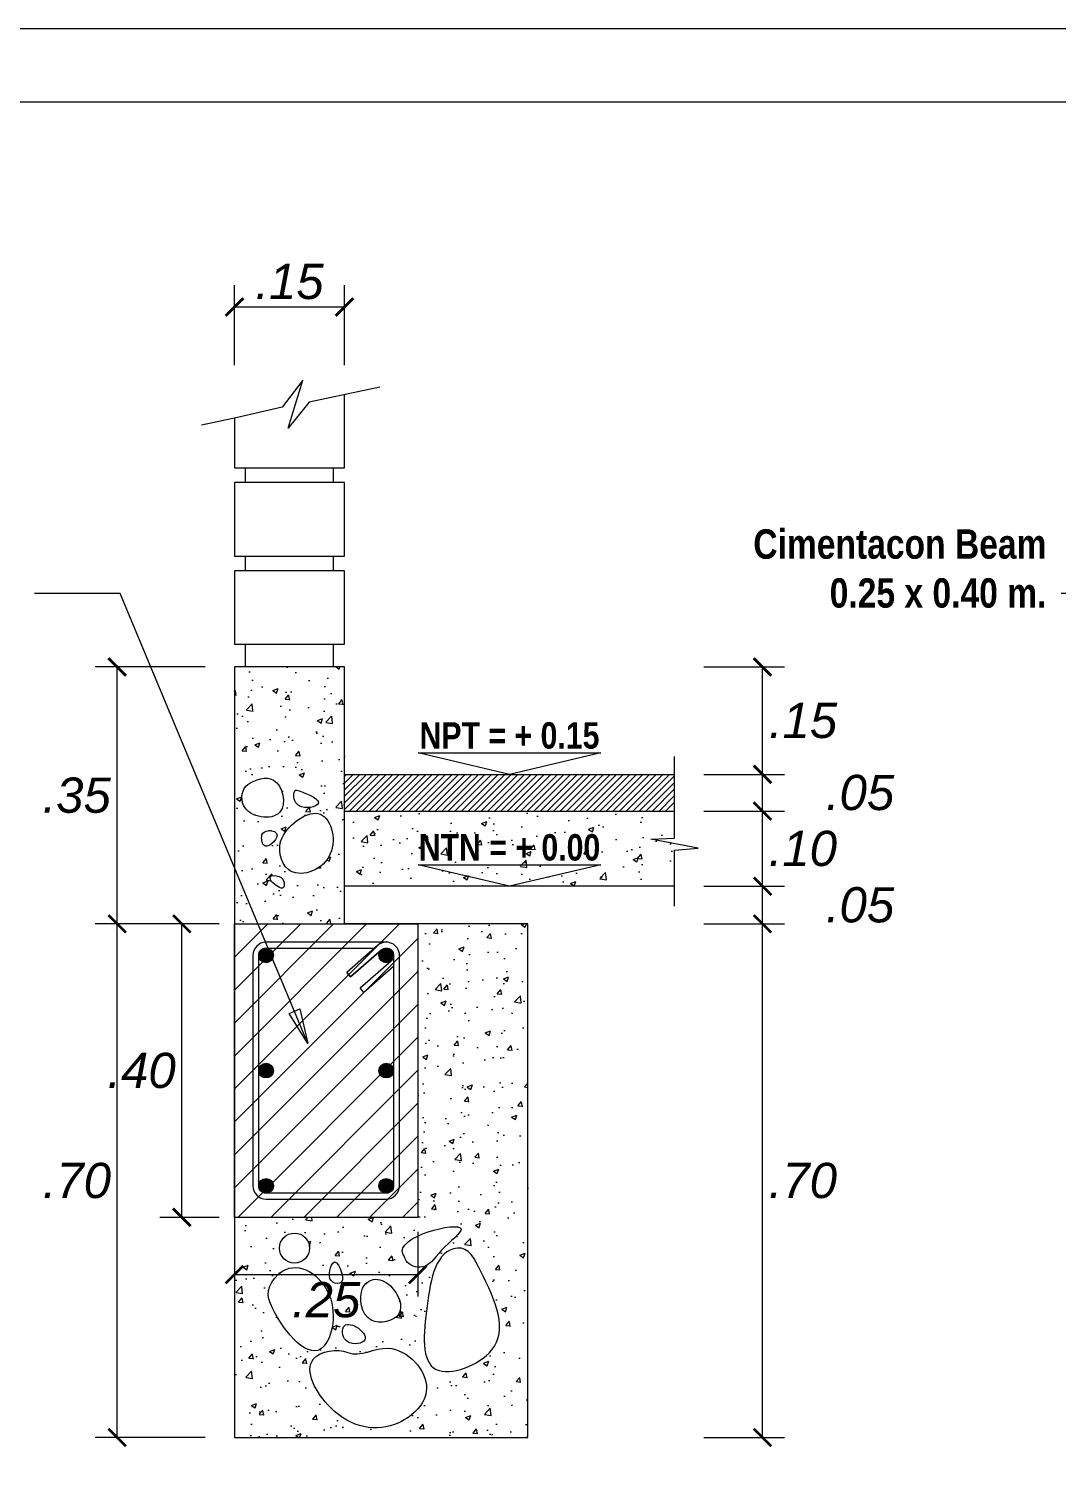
# Model space of a CAD drawing. Header units: millimetres. Extents: x 56 to 215, y 47 to 103.
# Drawn here: x 187.739 to 191.245, y 97.749 to 102.659 of the extents above; entities that cross this region are included whole.
import ezdxf

# ---------------------------------------------------------------- set-up
doc = ezdxf.new("R2010")
doc.units = ezdxf.units.MM
doc.linetypes.add('CENTER2', pattern=[28.575, 19.05, -3.175, 3.175, -3.175])
for name, color, linetype, lineweight in [('Dimención', 1, 'Continuous', 20), ('E_Cimentación', 150, 'Continuous', 50), ('E_Columna', 3, 'Continuous', 25), ('Estribo', 1, 'CENTER2', 20), ('Fierros', 2, 'Continuous', 60), ('G_Achurados', 54, 'Continuous', 5), ('G_Complemento', 30, 'Continuous', 20), ('G_Texto', 122, 'Continuous', 20), ('Sombreados', 8, 'Continuous', 9), ('Viga', 122, 'Continuous', 20)]:
    doc.layers.add(name, color=color, linetype=linetype, lineweight=lineweight)
doc.layers.add('E_Concreto', color=157, linetype='Continuous')
doc.layers.add('G_Acotación', color=171, linetype='Continuous')
doc.styles.add('ARIAL', font='ariali.ttf', dxfattribs={"height": 0.12})
doc.styles.add('Cotas', font='ARIALNB.TTF', dxfattribs={"height": 0.1})
doc.dimstyles.new('150', dxfattribs={"dimtxt": 1, "dimasz": 0.06, "dimexe": 0.06, "dimexo": 0.08, "dimgap": 0.05, "dimtad": 2, "dimtih": 1, "dimtoh": 1, "dimzin": 1, "dimdsep": 46, "dimtxsty": 'Cotas', "dimblk": 'ARCHTICK', "dimcen": 0.25, "dimdle": 0.06, "dimclrd": 256, "dimclre": 256, "dimclrt": 5, "dimazin": 0, "dimtp": 0.2, "dimtm": 0.2, "dimtfac": 1, "dimtix": 1, "dimtmove": 1, "dimatfit": 0, "dimfxl": 0.06, "dimtolj": 1, "dimtzin": 1, "dimarcsym": 0})
doc.dimstyles.new('Lenin_20', dxfattribs={"dimscale": 0.5, "dimtxt": 0.1, "dimasz": 0.12, "dimexe": 0.15, "dimexo": 0.2, "dimgap": 0.05, "dimtad": 2, "dimtih": 1, "dimtoh": 1, "dimlfac": 0.4, "dimzin": 4, "dimdsep": 46, "dimtxsty": 'ARIAL', "dimblk": 'ARCHTICK', "dimcen": 0.12, "dimclrd": 256, "dimclre": 256, "dimclrt": 4, "dimazin": 1, "dimtm": 1e-09, "dimtfac": 1, "dimtmove": 2, "dimatfit": 2, "dimldrblk": 'ARCHTICK', "dimfxl": 1, "dimtolj": 1, "dimlwd": 13, "dimlwe": 18, "dimarcsym": 0})

# ---------------------------------------------------------------- blocks, each defined once
blk = doc.blocks.new('_ArchTick')
at = {"color": 0, "linetype": 'ByBlock', "const_width": 0.15}
blk.add_lwpolyline([(-0.5, -0.5), (0.5, 0.5)], dxfattribs=at)
blk = doc.blocks.new('*D338')
at = {"layer": 'Defpoints', "color": 0, "transparency": 16777216}
for p in [(188.4405, 97.8598), (189.4405, 97.8598), (189.4405, 97.4598)]:
    blk.add_point(p, dxfattribs=at)
at = {"layer": 'G_Acotación', "lineweight": 18, "transparency": 16777216}
for p, q in [((188.4405, 97.6598), (188.4405, 97.3848)), ((189.4405, 97.6598), (189.4405, 97.3848))]:
    blk.add_line(p, q, dxfattribs=at)
at = {"layer": 'G_Acotación', "lineweight": 13, "transparency": 16777216}
blk.add_line((188.4405, 97.4598), (189.4405, 97.4598), dxfattribs=at)
at = {"layer": 'G_Acotación', "lineweight": 13, "transparency": 16777216, "xscale": 0.06, "yscale": 0.06, "zscale": 0.06, "rotation": 180}
blk.add_blockref('_ArchTick', (188.4405, 97.4598), dxfattribs=at)
at = {"layer": 'G_Acotación', "lineweight": 13, "transparency": 16777216, "xscale": 0.06, "yscale": 0.06, "zscale": 0.06}
blk.add_blockref('_ArchTick', (189.4405, 97.4598), dxfattribs=at)
at = {"layer": 'G_Acotación', "color": 4, "lineweight": 5, "transparency": 16777216, "insert": (188.9405, 97.3736), "char_height": 0.12, "attachment_point": 5, "style": 'ARIAL'}
blk.add_mtext('\\A1;.40', dxfattribs=at)
blk = doc.blocks.new('*D339')
at = {"layer": 'Defpoints', "color": 0, "transparency": 16777216}
for p in [(188.0405, 99.6098), (188.4405, 99.6098), (188.4405, 97.8598)]:
    blk.add_point(p, dxfattribs=at)
at = {"layer": 'G_Acotación', "lineweight": 18, "transparency": 16777216}
for p, q in [((188.3405, 99.6098), (187.9655, 99.6098)), ((188.3405, 97.8598), (187.9655, 97.8598))]:
    blk.add_line(p, q, dxfattribs=at)
at = {"layer": 'G_Acotación', "lineweight": 13, "transparency": 16777216}
blk.add_line((188.0405, 97.8598), (188.0405, 99.6098), dxfattribs=at)
at = {"layer": 'G_Acotación', "lineweight": 13, "transparency": 16777216, "xscale": 0.06, "yscale": 0.06, "zscale": 0.06}
for p, rotation in [((188.0405, 99.6098), 90), ((188.0405, 97.8598), 270)]:
    blk.add_blockref('_ArchTick', p, dxfattribs=dict(at, rotation=rotation))
at = {"layer": 'G_Acotación', "color": 4, "lineweight": 5, "transparency": 16777216, "insert": (187.9031, 98.7348), "char_height": 0.12, "attachment_point": 5, "style": 'ARIAL'}
blk.add_mtext('\\A1;.70', dxfattribs=at)
blk = doc.blocks.new('*D340')
at = {"layer": 'Defpoints', "color": 0, "transparency": 16777216}
for p in [(189.9405, 99.6098), (190.2405, 99.6098), (189.9405, 97.8598)]:
    blk.add_point(p, dxfattribs=at)
at = {"layer": 'G_Acotación', "lineweight": 18, "transparency": 16777216}
for p, q in [((190.0405, 99.6098), (190.3155, 99.6098)), ((190.0405, 97.8598), (190.3155, 97.8598))]:
    blk.add_line(p, q, dxfattribs=at)
at = {"layer": 'G_Acotación', "lineweight": 13, "transparency": 16777216}
blk.add_line((190.2405, 97.8598), (190.2405, 99.6098), dxfattribs=at)
at = {"layer": 'G_Acotación', "lineweight": 13, "transparency": 16777216, "xscale": 0.06, "yscale": 0.06, "zscale": 0.06}
for p, rotation in [((190.2405, 99.6098), 90), ((190.2405, 97.8598), 270)]:
    blk.add_blockref('_ArchTick', p, dxfattribs=dict(at, rotation=rotation))
at = {"layer": 'G_Acotación', "color": 4, "lineweight": 5, "transparency": 16777216, "insert": (190.378, 98.7348), "char_height": 0.12, "attachment_point": 5, "style": 'ARIAL'}
blk.add_mtext('\\A1;.70', dxfattribs=at)
blk = doc.blocks.new('*D445')
at = {"layer": 'Defpoints', "color": 0, "transparency": 16777216}
for p in [(189.9405, 99.7377), (190.2405, 99.7377), (189.9405, 99.6098)]:
    blk.add_point(p, dxfattribs=at)
at = {"layer": 'G_Acotación', "lineweight": 18, "transparency": 16777216}
for p, q in [((190.0405, 99.7377), (190.3155, 99.7377)), ((190.0405, 99.6098), (190.3155, 99.6098))]:
    blk.add_line(p, q, dxfattribs=at)
at = {"layer": 'G_Acotación', "lineweight": 13, "transparency": 16777216}
blk.add_line((190.2405, 99.6098), (190.2405, 99.7377), dxfattribs=at)
at = {"layer": 'G_Acotación', "lineweight": 13, "transparency": 16777216, "xscale": 0.06, "yscale": 0.06, "zscale": 0.06}
for p, rotation in [((190.2405, 99.7377), 90), ((190.2405, 99.6098), 270)]:
    blk.add_blockref('_ArchTick', p, dxfattribs=dict(at, rotation=rotation))
at = {"layer": 'G_Acotación', "color": 4, "lineweight": 5, "transparency": 16777216, "insert": (190.5731, 99.6738), "char_height": 0.12, "attachment_point": 5, "style": 'ARIAL'}
blk.add_mtext('\\A1;.05', dxfattribs=at)
blk = doc.blocks.new('*D446')
at = {"layer": 'Defpoints', "color": 0, "transparency": 16777216}
for p in [(189.9405, 99.994), (190.2405, 99.994), (189.9405, 99.7377)]:
    blk.add_point(p, dxfattribs=at)
at = {"layer": 'G_Acotación', "lineweight": 18, "transparency": 16777216}
for p, q in [((190.0405, 99.994), (190.3155, 99.994)), ((190.0405, 99.7377), (190.3155, 99.7377))]:
    blk.add_line(p, q, dxfattribs=at)
at = {"layer": 'G_Acotación', "lineweight": 13, "transparency": 16777216}
blk.add_line((190.2405, 99.7377), (190.2405, 99.994), dxfattribs=at)
at = {"layer": 'G_Acotación', "lineweight": 13, "transparency": 16777216, "xscale": 0.06, "yscale": 0.06, "zscale": 0.06}
for p, rotation in [((190.2405, 99.994), 90), ((190.2405, 99.7377), 270)]:
    blk.add_blockref('_ArchTick', p, dxfattribs=dict(at, rotation=rotation))
at = {"layer": 'G_Acotación', "color": 4, "lineweight": 5, "transparency": 16777216, "insert": (190.378, 99.8658), "char_height": 0.12, "attachment_point": 5, "style": 'ARIAL'}
blk.add_mtext('\\A1;.10', dxfattribs=at)
blk = doc.blocks.new('*D447')
at = {"layer": 'Defpoints', "color": 0, "transparency": 16777216}
for p in [(189.9405, 100.119), (190.2405, 100.119), (189.9405, 99.994)]:
    blk.add_point(p, dxfattribs=at)
at = {"layer": 'G_Acotación', "lineweight": 18, "transparency": 16777216}
for p, q in [((190.0405, 100.119), (190.3155, 100.119)), ((190.0405, 99.994), (190.3155, 99.994))]:
    blk.add_line(p, q, dxfattribs=at)
at = {"layer": 'G_Acotación', "lineweight": 13, "transparency": 16777216}
blk.add_line((190.2405, 99.994), (190.2405, 100.119), dxfattribs=at)
at = {"layer": 'G_Acotación', "lineweight": 13, "transparency": 16777216, "xscale": 0.06, "yscale": 0.06, "zscale": 0.06}
for p, rotation in [((190.2405, 100.119), 90), ((190.2405, 99.994), 270)]:
    blk.add_blockref('_ArchTick', p, dxfattribs=dict(at, rotation=rotation))
at = {"layer": 'G_Acotación', "color": 4, "lineweight": 5, "transparency": 16777216, "insert": (190.5731, 100.0565), "char_height": 0.12, "attachment_point": 5, "style": 'ARIAL'}
blk.add_mtext('\\A1;.05', dxfattribs=at)
blk = doc.blocks.new('*D448')
at = {"layer": 'Defpoints', "color": 0, "transparency": 16777216}
for p in [(189.9405, 100.4848), (190.2405, 100.4848), (189.9405, 100.119)]:
    blk.add_point(p, dxfattribs=at)
at = {"layer": 'G_Acotación', "lineweight": 18, "transparency": 16777216}
for p, q in [((190.0405, 100.4848), (190.3155, 100.4848)), ((190.0405, 100.119), (190.3155, 100.119))]:
    blk.add_line(p, q, dxfattribs=at)
at = {"layer": 'G_Acotación', "lineweight": 13, "transparency": 16777216}
blk.add_line((190.2405, 100.119), (190.2405, 100.4848), dxfattribs=at)
at = {"layer": 'G_Acotación', "lineweight": 13, "transparency": 16777216, "xscale": 0.06, "yscale": 0.06, "zscale": 0.06}
for p, rotation in [((190.2405, 100.4848), 90), ((190.2405, 100.119), 270)]:
    blk.add_blockref('_ArchTick', p, dxfattribs=dict(at, rotation=rotation))
at = {"layer": 'G_Acotación', "color": 4, "lineweight": 5, "transparency": 16777216, "insert": (190.3786, 100.3019), "char_height": 0.12, "attachment_point": 5, "style": 'ARIAL'}
blk.add_mtext('\\A1;.15', dxfattribs=at)
blk = doc.blocks.new('*D449')
at = {"layer": 'Defpoints', "color": 0, "transparency": 16777216}
for p in [(188.4405, 101.711), (188.4405, 101.4127), (188.8155, 101.4127)]:
    blk.add_point(p, dxfattribs=at)
at = {"layer": 'G_Acotación', "lineweight": 18, "transparency": 16777216}
for p, q in [((188.4405, 101.5127), (188.4405, 101.786)), ((188.8155, 101.5127), (188.8155, 101.786))]:
    blk.add_line(p, q, dxfattribs=at)
at = {"layer": 'G_Acotación', "lineweight": 13, "transparency": 16777216}
blk.add_line((188.8155, 101.711), (188.4405, 101.711), dxfattribs=at)
at = {"layer": 'G_Acotación', "lineweight": 13, "transparency": 16777216, "xscale": 0.06, "yscale": 0.06, "zscale": 0.06, "rotation": 180}
blk.add_blockref('_ArchTick', (188.4405, 101.711), dxfattribs=at)
at = {"layer": 'G_Acotación', "lineweight": 13, "transparency": 16777216, "xscale": 0.06, "yscale": 0.06, "zscale": 0.06}
blk.add_blockref('_ArchTick', (188.8155, 101.711), dxfattribs=at)
at = {"layer": 'G_Acotación', "color": 4, "lineweight": 5, "transparency": 16777216, "insert": (188.628, 101.7973), "char_height": 0.12, "attachment_point": 5, "style": 'ARIAL'}
blk.add_mtext('\\A1;.15', dxfattribs=at)
blk = doc.blocks.new('*D367')
at = {"layer": 'Defpoints', "color": 0, "transparency": 16777216}
for p in [(188.0405, 100.4848), (188.4405, 100.4848), (188.4405, 99.6098)]:
    blk.add_point(p, dxfattribs=at)
at = {"layer": 'G_Acotación', "lineweight": 18, "transparency": 16777216}
for p, q in [((188.3405, 100.4848), (187.9655, 100.4848)), ((188.3405, 99.6098), (187.9655, 99.6098))]:
    blk.add_line(p, q, dxfattribs=at)
at = {"layer": 'G_Acotación', "lineweight": 13, "transparency": 16777216}
blk.add_line((188.0405, 99.6098), (188.0405, 100.4848), dxfattribs=at)
at = {"layer": 'G_Acotación', "lineweight": 13, "transparency": 16777216, "xscale": 0.06, "yscale": 0.06, "zscale": 0.06}
for p, rotation in [((188.0405, 100.4848), 90), ((188.0405, 99.6098), 270)]:
    blk.add_blockref('_ArchTick', p, dxfattribs=dict(at, rotation=rotation))
at = {"layer": 'G_Acotación', "color": 4, "lineweight": 5, "transparency": 16777216, "insert": (187.9025, 100.0473), "char_height": 0.12, "attachment_point": 5, "style": 'ARIAL'}
blk.add_mtext('\\A1;.35', dxfattribs=at)
blk = doc.blocks.new('*D495')
at = {"layer": 'Defpoints', "color": 0, "transparency": 16777216}
for p in [(188.4405, 98.7602), (189.0655, 98.7602), (189.0655, 98.4148)]:
    blk.add_point(p, dxfattribs=at)
at = {"layer": 'G_Acotación', "lineweight": 18, "transparency": 16777216}
for p, q in [((188.4405, 98.5602), (188.4405, 98.3398)), ((189.0655, 98.5602), (189.0655, 98.3398))]:
    blk.add_line(p, q, dxfattribs=at)
at = {"layer": 'G_Acotación', "lineweight": 13, "transparency": 16777216}
blk.add_line((188.4405, 98.4148), (189.0655, 98.4148), dxfattribs=at)
at = {"layer": 'G_Acotación', "lineweight": 13, "transparency": 16777216, "xscale": 0.06, "yscale": 0.06, "zscale": 0.06, "rotation": 180}
blk.add_blockref('_ArchTick', (188.4405, 98.4148), dxfattribs=at)
at = {"layer": 'G_Acotación', "lineweight": 13, "transparency": 16777216, "xscale": 0.06, "yscale": 0.06, "zscale": 0.06}
blk.add_blockref('_ArchTick', (189.0655, 98.4148), dxfattribs=at)
at = {"layer": 'G_Acotación', "color": 4, "lineweight": 5, "transparency": 16777216, "insert": (188.753, 98.3285), "char_height": 0.12, "attachment_point": 5, "style": 'ARIAL'}
blk.add_mtext('\\A1;.25', dxfattribs=at)
blk = doc.blocks.new('*D496')
at = {"layer": 'Defpoints', "color": 0, "transparency": 16777216}
for p in [(188.2612, 99.6098), (188.5887, 99.6098), (188.5887, 98.6098)]:
    blk.add_point(p, dxfattribs=at)
at = {"layer": 'G_Acotación', "lineweight": 18, "transparency": 16777216}
for p, q in [((188.3887, 99.6098), (188.1862, 99.6098)), ((188.3887, 98.6098), (188.1862, 98.6098))]:
    blk.add_line(p, q, dxfattribs=at)
at = {"layer": 'G_Acotación', "lineweight": 13, "transparency": 16777216}
blk.add_line((188.2612, 98.6098), (188.2612, 99.6098), dxfattribs=at)
at = {"layer": 'G_Acotación', "lineweight": 13, "transparency": 16777216, "xscale": 0.06, "yscale": 0.06, "zscale": 0.06}
for p, rotation in [((188.2612, 99.6098), 90), ((188.2612, 98.6098), 270)]:
    blk.add_blockref('_ArchTick', p, dxfattribs=dict(at, rotation=rotation))
at = {"layer": 'G_Acotación', "color": 4, "lineweight": 5, "transparency": 16777216, "insert": (188.1237, 99.1098), "char_height": 0.12, "attachment_point": 5, "style": 'ARIAL'}
blk.add_mtext('\\A1;.40', dxfattribs=at)

msp = doc.modelspace()

# ---------------------------------------------------------------- hatches: boundary and pattern name
at = {"layer": 'E_Concreto', "lineweight": 5}
h = msp.add_hatch(dxfattribs=at)
h.set_pattern_fill('AR-CONC', color=256, scale=0.001, style=0)
h.set_pattern_definition([(50, (-13.74904, 33.30307), (0.18218467, -0.01593909), [0.01905, -0.20955]), (355, (-13.74904, 33.30307), (-0.03524283, 0.19105664), [0.01524, -0.16764]), (100.451, (-13.73386, 33.30174), (0.1469425, 0.17511669), [0.01619, -0.17809]), (46.1842, (-13.74904, 33.35387), (0.27107904, -0.04204233), [0.028575, -0.314325]), (96.6356, (-13.72645, 33.35037), (0.23740423, 0.24742556), [0.024285, -0.267135]), (351.184, (-13.74904, 33.35387), (0.2374046, 0.2474251), [0.02286, -0.25146]), (21, (-13.72364, 33.34117), (0.15161488, -0.10226552), [0.01905, -0.20955]), (326, (-13.72364, 33.34117), (0.06180203, 0.18418797), [0.01524, -0.16764]), (71.4514, (-13.71101, 33.33265), (0.21341649, 0.08192286), [0.01619, -0.17809]), (37.5, (-13.749044, 33.30307), (0.003088603, 0.084555039), [0, -0.165608, 0, -0.17018, 0, -0.168275]), (7.5, (-13.74904, 33.30307), (0.066819663, 0.100180575), [0, -0.097028, 0, -0.161798, 0, -0.064135]), (327.5, (-13.805686, 33.30307), (0.135590595, -0.005728744), [0, -0.0635, 0, -0.19812, 0, -0.26289]), (317.5, (-13.83109, 33.30307), (0.14812918, 0.02542649), [0, -0.08255, 0, -0.131572, 0, -0.18669])])
h.paths.add_polyline_path([(189.4405, 99.6098), (188.8155, 99.6098), (188.8155, 100.4848), (188.4405, 100.4848), (188.4405, 99.4839), (188.4405, 98.1117), (188.4405, 97.8598), (189.4405, 97.8598)])
edge = h.paths.add_edge_path(flags=16)
edge.add_spline(control_points=[(188.4865, 100.0847), (188.4662, 100.0706), (188.4484, 99.9784), (188.6349, 99.948), (188.5949, 100.1299), (188.5106, 100.1016), (188.4865, 100.0847)], knot_values=[0, 0, 0, 0, 0.073991, 0.199337, 0.310324, 0.398659, 0.398659, 0.398659, 0.398659], degree=3, periodic=0)
edge = h.paths.add_edge_path(flags=16)
edge.add_spline(control_points=[(188.6026, 99.9033), (188.5865, 99.87), (188.607, 99.7476), (188.808, 99.8121), (188.7558, 100.0483), (188.6249, 99.9492), (188.6026, 99.9033)], knot_values=[0, 0, 0, 0, 0.110987, 0.255656, 0.403639, 0.55678, 0.55678, 0.55678, 0.55678], degree=3, periodic=0)
edge = h.paths.add_edge_path(flags=16)
edge.add_spline(control_points=[(188.6462, 100.0629), (188.6374, 100.0477), (188.6513, 99.9918), (188.7658, 100.0184), (188.6868, 100.0543), (188.6486, 100.0671), (188.6462, 100.0629)], knot_values=[0, 0, 0, 0, 0.052822, 0.118575, 0.197097, 0.21162, 0.21162, 0.21162, 0.21162], degree=3, periodic=0)
edge = h.paths.add_edge_path(flags=16)
edge.add_spline(control_points=[(188.5672, 99.7545), (188.5771, 99.7429), (188.6124, 99.7156), (188.61, 99.7585), (188.5937, 99.7747), (188.5562, 99.7777), (188.564, 99.7583), (188.5672, 99.7545)], knot_values=[0, 0, 0, 0, 0.045529, 0.069183, 0.089262, 0.120129, 0.13509, 0.13509, 0.13509, 0.13509], degree=3, periodic=0)
edge = h.paths.add_edge_path(flags=16)
edge.add_spline(control_points=[(188.5341, 99.9129), (188.5309, 99.9003), (188.5368, 99.862), (188.5763, 99.8856), (188.5921, 99.9173), (188.5692, 99.928), (188.5514, 99.9277), (188.5362, 99.9212), (188.5341, 99.9129)], knot_values=[0, 0, 0, 0, 0.039013, 0.072904, 0.102826, 0.121909, 0.133746, 0.159346, 0.159346, 0.159346, 0.159346], degree=3, periodic=0)
h.paths.add_polyline_path([(188.4405, 99.6098), (189.0655, 99.6098), (189.0655, 98.6098), (188.4405, 98.6098)], flags=17)
edge = h.paths.add_edge_path(flags=16)
edge.add_spline(control_points=[(189.0227, 98.4688), (189.0272, 98.4499), (189.0957, 98.4225), (189.135, 98.5001), (189.3074, 98.6227), (188.9684, 98.5406), (189.0214, 98.4741), (189.0227, 98.4688)], knot_values=[0, 0, 0, 0, 0.05853, 0.15149, 0.250185, 0.466126, 0.482352, 0.482352, 0.482352, 0.482352], degree=3, periodic=0)
edge = h.paths.add_edge_path(flags=16)
edge.add_spline(control_points=[(189.2009, 98.5055), (189.2383, 98.5099), (189.3121, 98.3659), (189.4077, 98.1553), (189.0686, 98.0286), (189.0929, 98.3131), (189.1269, 98.4967), (189.2009, 98.5055)], knot_values=[0, 0, 0, 0, 0.112912, 0.383799, 0.583565, 0.801617, 1.02504, 1.02504, 1.02504, 1.02504], degree=3, periodic=0)
edge = h.paths.add_edge_path(flags=16)
edge.add_arc((188.6451, 98.5051), 0.0513, 0, 360)
edge = h.paths.add_edge_path(flags=16)
edge.add_spline(control_points=[(188.5579, 98.331), (188.5835, 98.2548), (188.7334, 98.0513), (188.8155, 98.3506), (188.6297, 98.4924), (188.5455, 98.368), (188.5579, 98.331)], knot_values=[0, 0, 0, 0, 0.241271, 0.420764, 0.603983, 0.720994, 0.720994, 0.720994, 0.720994], degree=3, periodic=0)
edge = h.paths.add_edge_path(flags=16)
edge.add_spline(control_points=[(188.7758, 98.4543), (188.7641, 98.436), (188.7528, 98.3865), (188.8332, 98.3786), (188.7886, 98.4744), (188.7758, 98.4543)], knot_values=[0, 0, 0, 0, 0.065297, 0.094342, 0.165807, 0.165807, 0.165807, 0.165807], degree=3, periodic=0)
edge = h.paths.add_edge_path(flags=16)
edge.add_spline(control_points=[(188.8121, 98.2367), (188.8037, 98.2212), (188.8161, 98.1694), (188.9073, 98.1836), (188.8631, 98.2419), (188.819, 98.2495), (188.8121, 98.2367)], knot_values=[0, 0, 0, 0, 0.052822, 0.111363, 0.163695, 0.207263, 0.207263, 0.207263, 0.207263], degree=3, periodic=0)
edge = h.paths.add_edge_path(flags=16)
edge.add_spline(control_points=[(188.8266, 98.1496), (188.7901, 98.1645), (188.6485, 98.1395), (188.7729, 97.9076), (188.9786, 97.8626), (189.1501, 98.0327), (188.9812, 98.2134), (188.8694, 98.1322), (188.8266, 98.1496)], knot_values=[0, 0, 0, 0, 0.118201, 0.294893, 0.532739, 0.682359, 0.872321, 1.011046, 1.011046, 1.011046, 1.011046], degree=3, periodic=0)
edge = h.paths.add_edge_path(flags=16)
edge.add_spline(control_points=[(188.8774, 98.3688), (188.8629, 98.3342), (188.8796, 98.2306), (189.0347, 98.2674), (188.9877, 98.3765), (188.9186, 98.4097), (188.8834, 98.3831), (188.8774, 98.3688)], knot_values=[0, 0, 0, 0, 0.112638, 0.209511, 0.308199, 0.370233, 0.416713, 0.416713, 0.416713, 0.416713], degree=3, periodic=0)
h = msp.add_hatch(dxfattribs=at)
h.set_pattern_fill('AR-CONC', color=256, scale=0.001, style=0)
h.set_pattern_definition([(50, (9.37969, -16.15091), (0.18218467, -0.01593909), [0.01905, -0.20955]), (355, (9.3797, -16.15091), (-0.03524283, 0.19105664), [0.01524, -0.16764]), (100.451, (9.39487, -16.15224), (0.1469425, 0.17511669), [0.01619, -0.17809]), (46.1842, (9.3797, -16.10011), (0.27107904, -0.04204233), [0.028575, -0.314325]), (96.6356, (9.40228, -16.10362), (0.23740423, 0.24742556), [0.024285, -0.267135]), (351.184, (9.3797, -16.1001), (0.2374046, 0.2474251), [0.02286, -0.25146]), (21, (9.40509, -16.11281), (0.15161488, -0.10226552), [0.01905, -0.20955]), (326, (9.4051, -16.11281), (0.06180203, 0.18418797), [0.01524, -0.16764]), (71.4514, (9.41773, -16.12134), (0.21341649, 0.08192286), [0.01619, -0.17809]), (37.5, (9.37969, -16.15091), (0.003088603, 0.084555039), [0, -0.165608, 0, -0.17018, 0, -0.168275]), (7.5, (9.37969, -16.15091), (0.066819663, 0.100180575), [0, -0.097028, 0, -0.161798, 0, -0.064135]), (327.5, (9.32305, -16.15091), (0.135590595, -0.005728744), [0, -0.0635, 0, -0.19812, 0, -0.26289]), (317.5, (9.29765, -16.15091), (0.14812918, 0.02542649), [0, -0.08255, 0, -0.131572, 0, -0.18669])])
h.paths.add_polyline_path([(189.9405, 99.7377), (189.9405, 99.9709), (189.8682, 99.9311), (189.9145, 99.9877), (188.8155, 99.9877), (188.8155, 99.7377)])
at = {"layer": 'Fierros', "lineweight": 5}
for points in [[(188.548, 99.4773, 1), (188.548, 99.5273, 1)], [(188.958, 99.4773, 1), (188.958, 99.5273, 1)], [(188.573, 99.1098, 1), (188.523, 99.1098, 1)], [(188.958, 99.0848, 1), (188.958, 99.1348, 1)], [(188.573, 98.7173, 1), (188.523, 98.7173, 1)], [(188.958, 98.6923, 1), (188.958, 98.7423, 1)]]:
    msp.add_hatch(color=256, dxfattribs=at).paths.add_polyline_path(points)
at = {"layer": 'G_Achurados', "lineweight": 5, "ltscale": 0.05}
h = msp.add_hatch(dxfattribs=at)
h.set_pattern_fill('ANSI31', color=256, scale=0.005, style=0)
h.set_pattern_definition([(45, (-864.977952, -790.420735), (-0.01122532015, 0.01122532015), [])])
h.paths.add_polyline_path([(189.9405, 100.119), (188.8155, 100.119), (188.8155, 99.994), (189.9196, 99.994), (189.9405, 100.0196)])
at = {"layer": 'Sombreados', "lineweight": 5}
h = msp.add_hatch(dxfattribs=at)
h.set_pattern_fill('LINE', color=256, scale=0.025, angle=45, style=0)
h.set_pattern_definition([(45, (213.29083, 117.611395), (-0.0561266, 0.0561266), [])])
h.paths.add_polyline_path([(188.4405, 99.6098), (189.0655, 99.6098), (189.0655, 98.6098), (188.4405, 98.6098)])

# ---------------------------------------------------------------- linework, layer by layer
at = {"lineweight": 5}
for points in [[(215.0892, 75.1029), (215.0892, 102.6587), (174.0392, 102.6587), (174.0392, 75.1029)], [(214.8392, 75.3529), (214.8392, 102.4087), (174.2892, 102.4087), (174.2892, 75.3529)]]:
    msp.add_lwpolyline(points, close=True, dxfattribs=at)
at = {"layer": 'E_Cimentación', "color": 3, "lineweight": 5}
msp.add_lwpolyline([(189.4405, 99.6098), (188.8155, 99.6098), (188.8155, 100.4848), (188.4405, 100.4848), (188.4405, 99.4839), (188.4405, 98.1117), (188.4405, 97.8598), (189.4405, 97.8598)], close=True, dxfattribs=at)
at = {"layer": 'E_Columna', "lineweight": 5}
for p, q in [((188.8155, 100.4848), (188.4405, 100.4848)), ((188.8155, 99.6098), (188.8155, 100.4848)), ((189.9405, 99.7018), (189.9405, 99.7377))]:
    msp.add_line(p, q, dxfattribs=at)
at = {"layer": 'E_Concreto', "color": 7, "lineweight": 5}
msp.add_circle((188.6451, 98.5051), 0.0513, dxfattribs=at)
for points, start_tangent, end_tangent in [([(188.4865, 100.0847), (188.4719, 100.0121), (188.5954, 99.9904), (188.5736, 100.0992), (188.4865, 100.0847)], (-0.819678, -0.572825), (-0.819678, -0.572825)), ([(188.6462, 100.0629), (188.6607, 100.0121), (188.7261, 100.0194), (188.6607, 100.0629), (188.6462, 100.0629)], (-0.497705, -0.867346), (-0.497705, -0.867346)), ([(188.6026, 99.9033), (188.6244, 99.7945), (188.7624, 99.838), (188.7333, 99.9831), (188.6026, 99.9033)], (-0.436947, -0.899487), (-0.436947, -0.899487)), ([(188.5341, 99.9129), (188.5435, 99.8751), (188.5743, 99.8893), (188.5838, 99.9177), (188.5672, 99.9271), (188.5554, 99.9271), (188.5341, 99.9129)], (-0.244182, -0.96973), (-0.244182, -0.96973)), ([(188.5672, 99.7545), (188.6075, 99.7332), (188.6075, 99.7568), (188.5933, 99.771), (188.5625, 99.7686), (188.5672, 99.7545)], (0.648683, -0.761059), (0.648683, -0.761059)), ([(189.0227, 98.4688), (189.0735, 98.4398), (189.1461, 98.4979), (189.213, 98.5704), (189.0154, 98.4834), (189.0227, 98.4688)], (0.234801, -0.972044), (0.234801, -0.972044)), ([(189.2009, 98.5055), (189.2807, 98.4257), (189.3171, 98.1572), (189.1283, 98.0919), (189.0969, 98.3077), (189.2009, 98.5055)], (0.993061, 0.117597), (0.993061, 0.117597)), ([(188.5579, 98.331), (188.725, 98.1569), (188.7685, 98.331), (188.616, 98.4326), (188.5579, 98.331)], (0.318131, -0.948047), (0.318131, -0.948047)), ([(188.7758, 98.4543), (188.7758, 98.389), (188.8048, 98.389), (188.7758, 98.4543)], (-0.538019, -0.842933), (-0.538019, -0.842933)), ([(188.8774, 98.3688), (188.9065, 98.26), (189.0009, 98.2817), (188.9718, 98.3761), (188.9137, 98.3978), (188.8774, 98.3688)], (-0.386675, -0.922216), (-0.386675, -0.922216)), ([(188.8121, 98.2367), (188.8266, 98.1859), (188.8847, 98.1932), (188.8557, 98.2367), (188.8121, 98.2367)], (-0.475844, -0.879529), (-0.475844, -0.879529)), ([(188.8266, 98.1496), (188.7104, 98.1279), (188.7685, 97.961), (189.0009, 97.9102), (189.0953, 98.0263), (188.9646, 98.1641), (188.8266, 98.1496)], (-0.926216, 0.376993), (-0.926216, 0.376993))]:
    msp.add_spline(points, degree=3, dxfattribs=dict(at, start_tangent=start_tangent, end_tangent=end_tangent))
at = {"layer": 'Estribo', "lineweight": 5}
for p, q in [((188.9286, 99.5364), (188.823, 99.4445)), ((188.9417, 99.5213), (188.8361, 99.4294)), ((188.9417, 99.5213), (188.8361, 99.4294))]:
    msp.add_line(p, q, dxfattribs=at)
at = {"layer": 'Estribo', "linetype": 'Continuous', "lineweight": 5}
msp.add_lwpolyline([(188.958, 99.5473), (188.548, 99.5473, 0.414214), (188.503, 99.5023), (188.503, 98.7173, 0.414214), (188.548, 98.6723), (188.958, 98.6723, 0.414214), (189.003, 98.7173), (189.003, 99.5023, 0.644941), (188.9283, 99.5362), (188.823, 99.4445), (188.8361, 99.4294), (188.9417, 99.5213, -0.641), (188.983, 99.5023), (188.983, 98.7173, -0.414214), (188.958, 98.6923), (188.548, 98.6923, -0.414214), (188.523, 98.7173), (188.523, 99.5023, -0.414214), (188.548, 99.5273), (188.9182, 99.5273)], format="xyb", dxfattribs=at)
msp.add_lwpolyline([(188.983, 99.4644), (188.8818, 99.3764), (188.8686, 99.3915), (188.9743, 99.4834)], dxfattribs=at)
at = {"layer": 'Estribo', "lineweight": 5}
msp.add_lwpolyline([(188.8361, 99.4294), (188.823, 99.4445)], dxfattribs=at)
at = {"layer": 'Fierros', "lineweight": 5}
for centre in [(188.548, 99.5023), (188.958, 99.5023), (188.548, 99.1098), (188.958, 99.1098), (188.548, 98.7173), (188.958, 98.7173)]:
    msp.add_circle(centre, 0.025, dxfattribs=at)
at = {"layer": 'G_Complemento', "color": 1, "lineweight": 5}
for p, q in [((188.478, 101.1127), (188.478, 101.1627)), ((188.478, 101.1127), (188.478, 101.1627)), ((188.478, 101.1127), (188.478, 101.1627)), ((188.478, 101.1127), (188.478, 101.1627)), ((188.778, 101.1127), (188.778, 101.1627)), ((188.778, 101.1127), (188.778, 101.1627)), ((188.478, 100.8127), (188.478, 100.8627)), ((188.478, 100.8127), (188.478, 100.8627)), ((188.478, 100.8127), (188.478, 100.8627)), ((188.478, 100.8127), (188.478, 100.8627)), ((188.778, 100.8127), (188.778, 100.8627)), ((188.778, 100.8127), (188.778, 100.8627)), ((188.478, 100.4848), (188.478, 100.5627)), ((188.478, 100.4848), (188.478, 100.5627)), ((188.478, 100.4848), (188.478, 100.5627)), ((188.478, 100.4848), (188.478, 100.5627)), ((188.778, 100.4848), (188.778, 100.5627)), ((188.778, 100.4848), (188.778, 100.5627))]:
    msp.add_line(p, q, dxfattribs=at)
at = {"layer": 'G_Complemento', "lineweight": 5}
for p, q in [((188.8155, 100.119), (189.9405, 100.119)), ((188.8155, 99.994), (189.9405, 99.994)), ((189.9405, 99.7377), (188.8155, 99.7377))]:
    msp.add_line(p, q, dxfattribs=at)
at = {"layer": 'G_Complemento', "color": 7, "lineweight": 5}
msp.add_line((189.4405, 99.994), (189.9145, 99.994), dxfattribs=at)
at = {"layer": 'G_Complemento', "lineweight": 5}
for points in [[(188.9359, 101.4384), (188.6951, 101.387), (188.6237, 101.2978), (188.6732, 101.462), (188.6032, 101.3702), (188.4506, 101.3348), (188.3284, 101.3087)], [(189.9405, 99.6699), (189.9405, 99.8608), (190.0208, 99.8674), (189.8594, 99.8978), (189.9405, 99.9015), (189.9405, 100.1803)]]:
    msp.add_lwpolyline(points, dxfattribs=at)
at = {"layer": 'G_Complemento', "color": 1, "lineweight": 5}
msp.add_lwpolyline([(188.4405, 101.3326), (188.4405, 101.1627), (188.8155, 101.1627), (188.8155, 101.4127)], dxfattribs=at)
for points in [[(188.4405, 100.8627), (188.8155, 100.8627), (188.8155, 101.1127), (188.4405, 101.1127)], [(188.4405, 100.5627), (188.8155, 100.5627), (188.8155, 100.8127), (188.4405, 100.8127)]]:
    msp.add_lwpolyline(points, close=True, dxfattribs=at)
at = {"layer": 'G_Texto', "lineweight": 5}
for points in [[(189.378, 100.119), (189.0662, 100.1926), (189.6898, 100.1926)], [(189.378, 99.7377), (189.0662, 99.8113), (189.6898, 99.8113)]]:
    msp.add_lwpolyline(points, close=True, dxfattribs=at)
at = {"layer": 'Viga', "lineweight": 5}
msp.add_lwpolyline([(188.4405, 99.6098), (189.0655, 99.6098), (189.0655, 98.6098), (188.4405, 98.6098)], close=True, dxfattribs=at)

# ---------------------------------------------------------------- texts
at = {"layer": 'Dimención', "color": 253, "lineweight": 5, "insert": (191.2084, 100.6855), "char_height": 0.1, "width": 1.327526, "attachment_point": 9, "style": 'Cotas'}
msp.add_mtext('Cimentacon Beam \\P0.25 x 0.40 m.', dxfattribs=at)
at = {"layer": 'G_Texto', "lineweight": 5, "char_height": 0.09, "width": 0.623538, "attachment_point": 5, "style": 'Cotas'}
for s, insert in [('NPT = + 0.15', (189.378, 100.251)), ('NTN = + 0.00', (189.378, 99.8697))]:
    msp.add_mtext(s, dxfattribs=dict(at, insert=insert))

# ---------------------------------------------------------------- dimensions: what is measured, and where the dimension line sits
at = {"layer": 'G_Acotación', "lineweight": 5}
dim = msp.add_linear_dim(base=(188.4405, 101.711), p1=(188.8155, 101.4127), p2=(188.4405, 101.4127), dimstyle='Lenin_20', dxfattribs=at)
dim.commit()
dim.dimension.update_dxf_attribs({"geometry": '*D449', "text_midpoint": (188.628, 101.7973)})
for base, p1, p2, picture, middle in [((188.0405, 100.4848), (188.4405, 99.6098), (188.4405, 100.4848), '*D367', (187.9025, 100.0473)), ((188.0405, 99.6098), (188.4405, 97.8598), (188.4405, 99.6098), '*D339', (187.9031, 98.7348))]:
    dim = msp.add_linear_dim(base=base, p1=p1, p2=p2, angle=90, dimstyle='Lenin_20', dxfattribs=at)
    dim.commit()
    dim.dimension.update_dxf_attribs({"geometry": picture, "text_midpoint": middle})
for base, p1, p2, picture, middle in [((190.2405, 100.4848), (189.9405, 100.119), (189.9405, 100.4848), '*D448', (190.3786, 100.3019)), ((190.2405, 100.119), (189.9405, 99.994), (189.9405, 100.119), '*D447', (190.5731, 100.0565)), ((190.2405, 99.994), (189.9405, 99.7377), (189.9405, 99.994), '*D446', (190.378, 99.8658)), ((190.2405, 99.7377), (189.9405, 99.6098), (189.9405, 99.7377), '*D445', (190.5731, 99.6738)), ((190.2405, 99.6098), (189.9405, 97.8598), (189.9405, 99.6098), '*D340', (190.378, 98.7348))]:
    dim = msp.add_linear_dim(base=base, p1=p1, p2=p2, angle=90, dimstyle='Lenin_20', override={"dimtad": 2}, dxfattribs=at)
    dim.commit()
    dim.dimension.update_dxf_attribs({"geometry": picture, "text_midpoint": middle})
for p1, p2, distance, picture, middle in [((188.5887, 98.6098), (188.5887, 99.6098), 0.3276, '*D496', (188.1237, 99.1098)), ((188.4405, 98.7602), (189.0655, 98.7602), -0.3454, '*D495', (188.753, 98.3285))]:
    dim = msp.add_aligned_dim(p1=p1, p2=p2, distance=distance, dimstyle='Lenin_20', override={"dimexo": 0.4}, dxfattribs=at)
    dim.commit()
    dim.dimension.update_dxf_attribs({"geometry": picture, "text_midpoint": middle})
dim = msp.add_linear_dim(base=(189.4405, 97.4598), p1=(188.4405, 97.8598), p2=(189.4405, 97.8598), dimstyle='Lenin_20', override={"dimexo": 0.4}, dxfattribs=at)
dim.commit()
dim.dimension.update_dxf_attribs({"geometry": '*D338', "text_midpoint": (188.9405, 97.3736)})

# ---------------------------------------------------------------- leaders
at = {"layer": 'Dimención', "lineweight": 5, "annotation_type": 0, "has_hookline": 1, "hookline_direction": 1, "text_width": 0.9865}
for points in [[(188.6909, 99.2017), (188.0512, 100.7355), (187.7584, 100.7355)], [(192.1909, 99.2017), (191.5512, 100.7355), (191.2584, 100.7355)]]:
    msp.add_leader(points, dimstyle='150', override={"dimasz": 0.12, "dimgap": 0.05, "dimtad": 0, "dimldrblk": 'ClosedBlank'}, dxfattribs=at)

doc.saveas('drawing.dxf')
